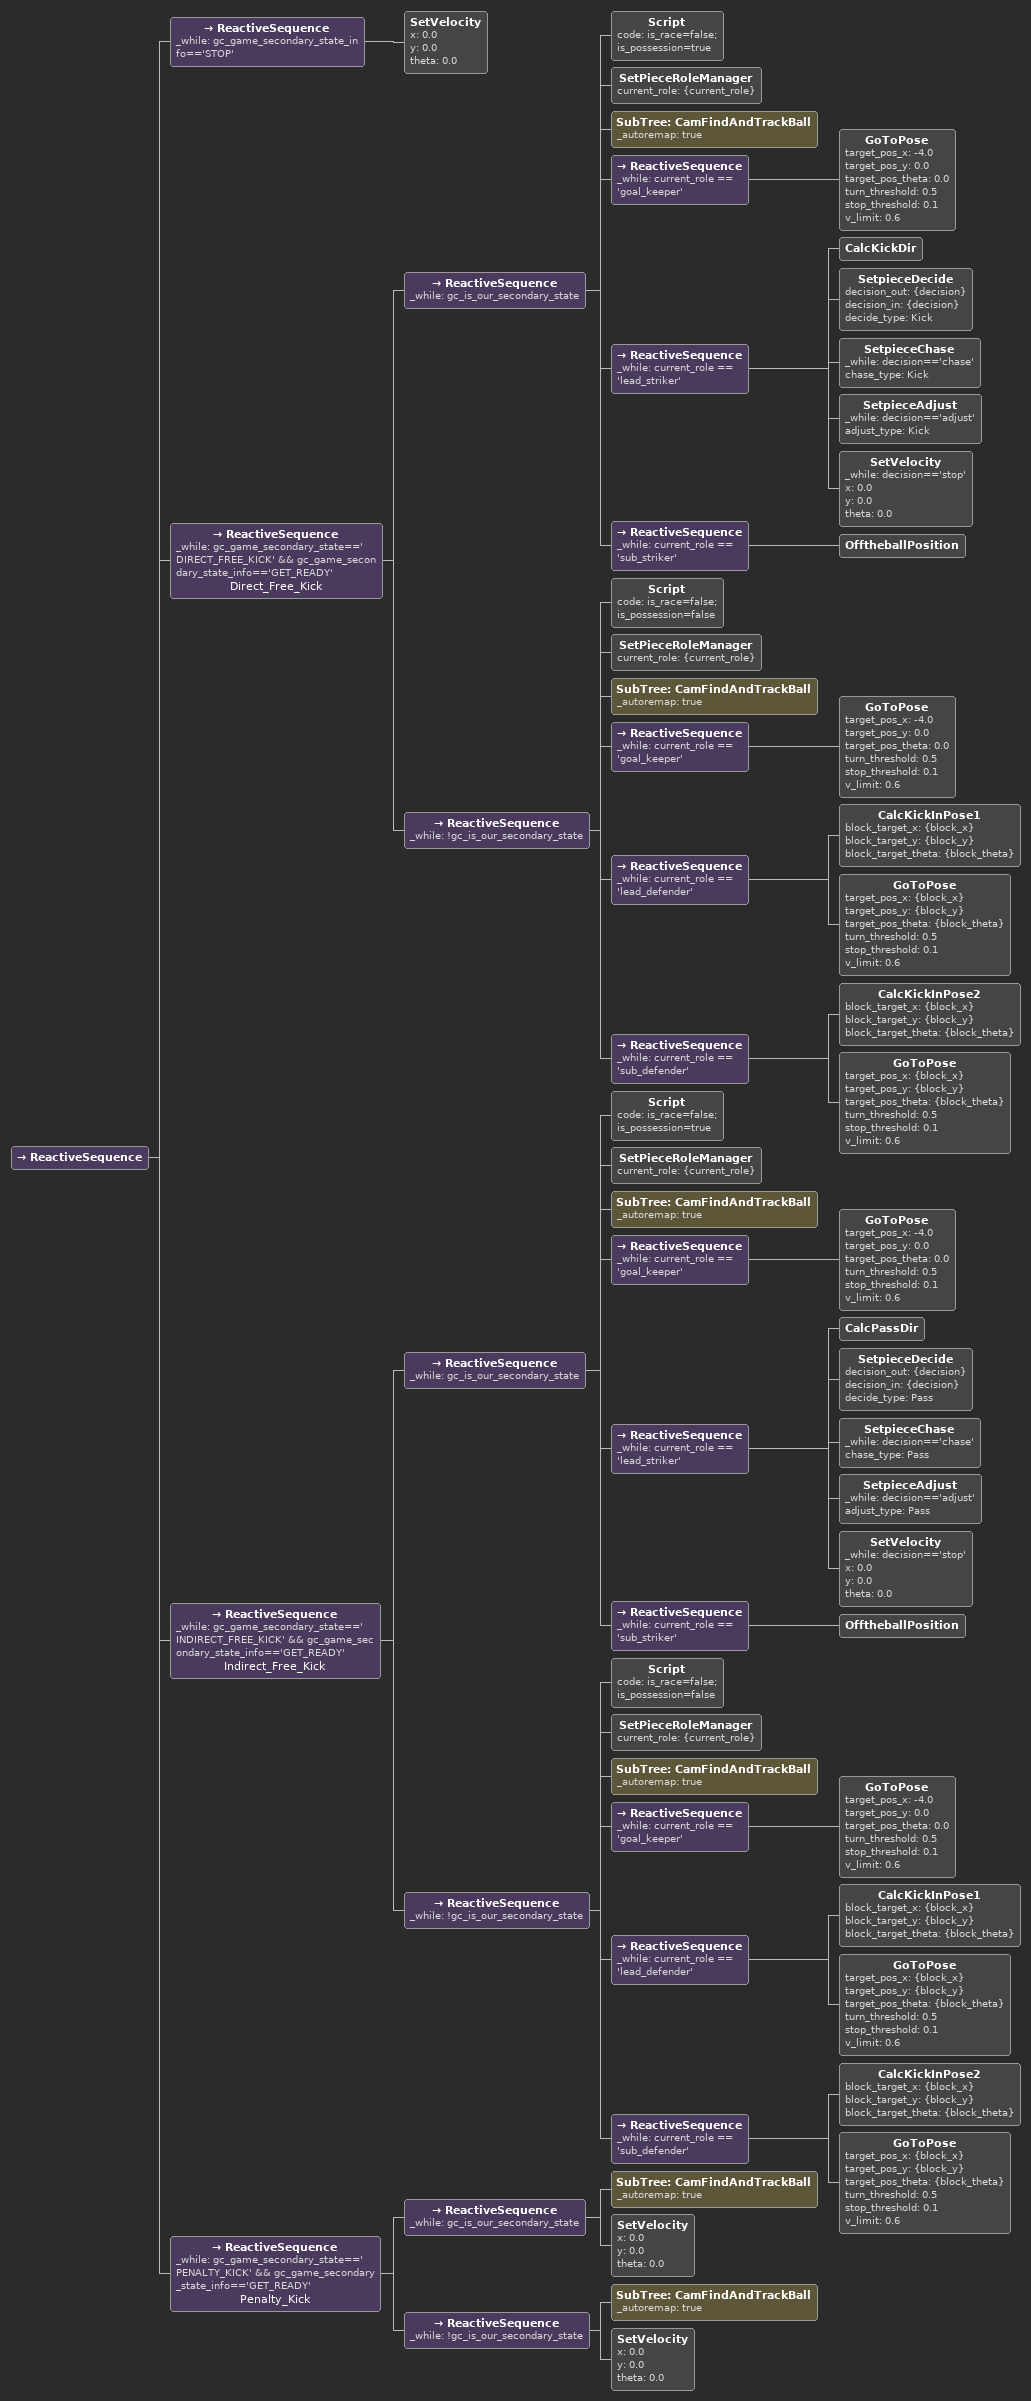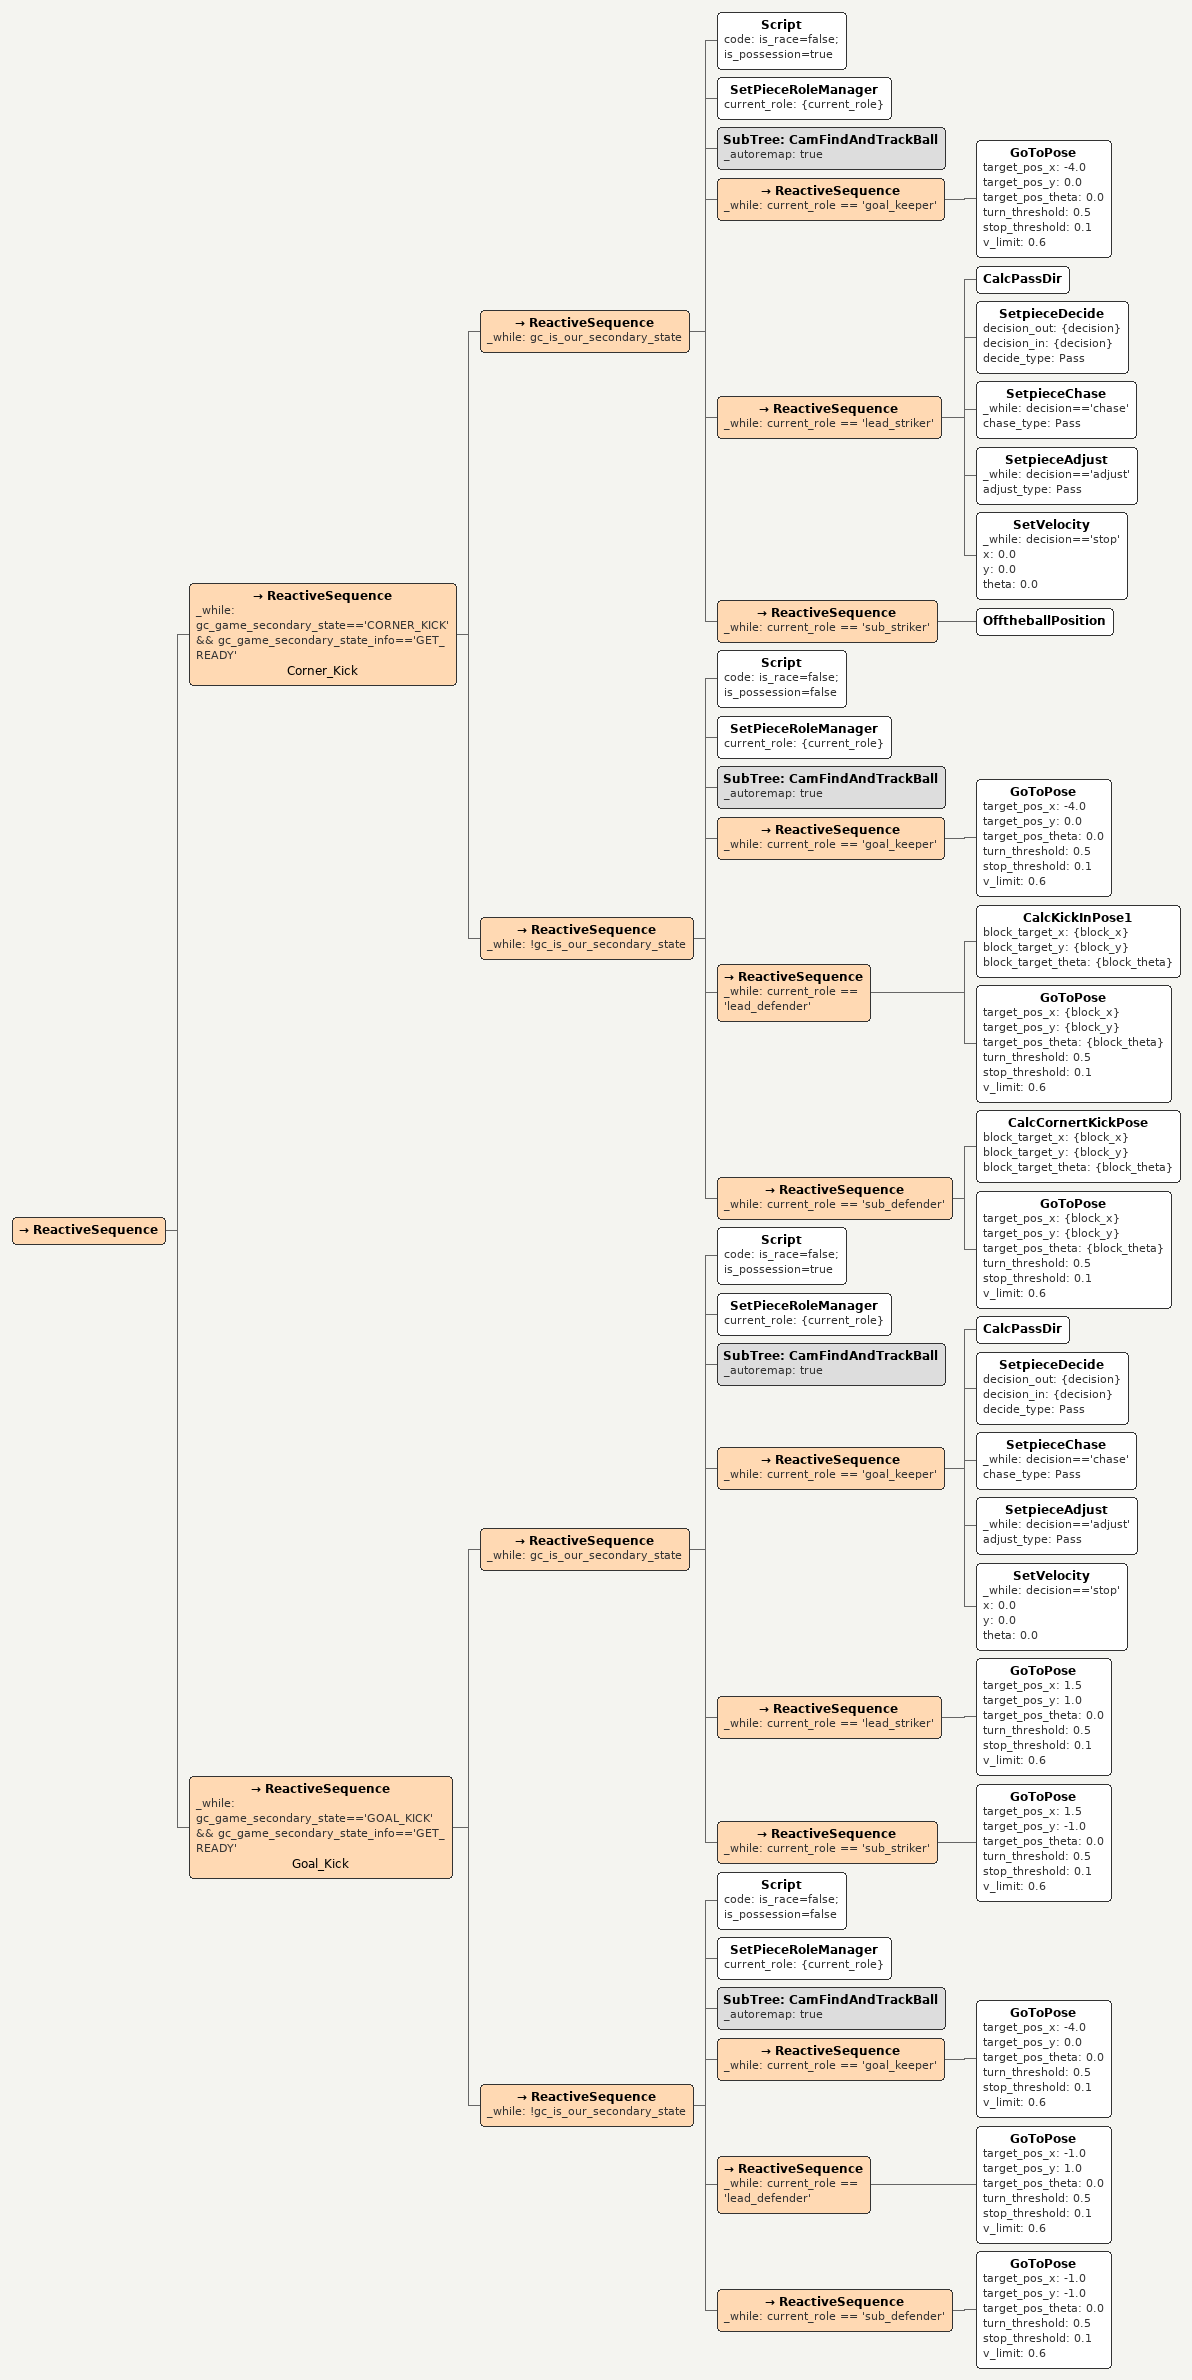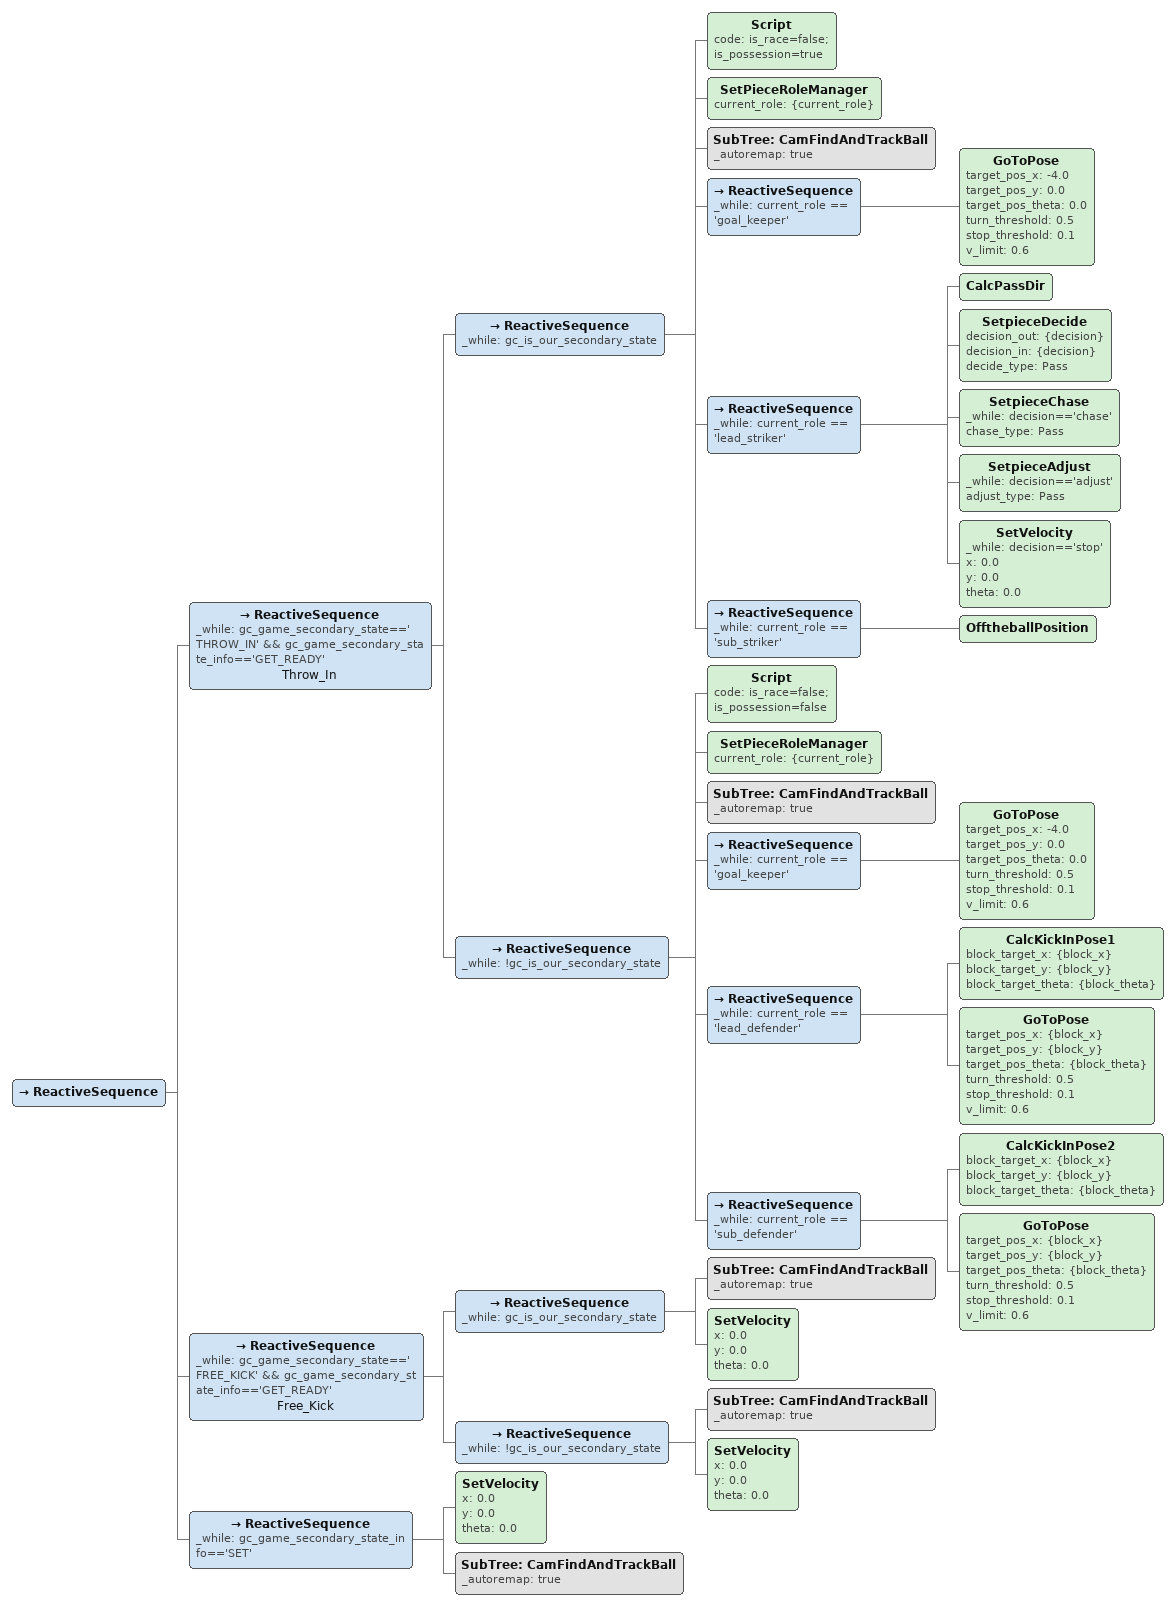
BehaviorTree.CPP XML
<ReactiveSequence>
  <!-- 자기 위치 추정 -->

    <!-- STOP -->
    <ReactiveSequence _while="gc_game_secondary_state_info=='STOP'">
        <SetVelocity x="0.0" y="0.0" theta="0.0"/>
    </ReactiveSequence>

    <!-- GET_READY -->

    <!-- 3.. Direct_Free_Kick -->
    <ReactiveSequence _while="gc_game_secondary_state=='DIRECT_FREE_KICK' &amp;&amp; gc_game_secondary_state_info=='GET_READY'" name="Direct_Free_Kick">
        <ReactiveSequence _while="gc_is_our_secondary_state">
            <Script code="is_race=false; is_possession=true"/>
            <SetPieceRoleManager current_role="{current_role}"/>
            <SubTree ID="CamFindAndTrackBall" _autoremap="true"/>
            <ReactiveSequence _while="current_role == 'goal_keeper'">
                <GoToPose target_pos_x="-4.0" target_pos_y="0.0" target_pos_theta="0.0" turn_threshold="0.5" stop_threshold="0.1" v_limit="0.6"/>
            </ReactiveSequence>
            <ReactiveSequence _while="current_role == 'lead_striker'">
                <CalcKickDir/>
                <SetpieceDecide decision_out="{decision}" decision_in="{decision}" decide_type="Kick"/>
                <SetpieceChase _while="decision=='chase'" chase_type="Kick"/>
                <SetpieceAdjust _while="decision=='adjust'" adjust_type="Kick"/>
                <SetVelocity _while="decision=='stop'" x="0.0" y="0.0" theta="0.0"/>
            </ReactiveSequence>
            <ReactiveSequence _while="current_role == 'sub_striker'">
                <OfftheballPosition/>
            </ReactiveSequence>
        </ReactiveSequence>

        <ReactiveSequence _while="!gc_is_our_secondary_state">
            <Script code="is_race=false; is_possession=false"/>
            <SetPieceRoleManager current_role="{current_role}"/>
            <SubTree ID="CamFindAndTrackBall" _autoremap="true"/>
             <ReactiveSequence _while="current_role == 'goal_keeper'">
                <GoToPose target_pos_x="-4.0" target_pos_y="0.0" target_pos_theta="0.0" turn_threshold="0.5" stop_threshold="0.1" v_limit="0.6"/>
            </ReactiveSequence>
            <ReactiveSequence _while="current_role == 'lead_defender'">
                <CalcKickInPose1 block_target_x="{block_x}" block_target_y="{block_y}" block_target_theta="{block_theta}"/>
                <GoToPose target_pos_x="{block_x}" target_pos_y="{block_y}" target_pos_theta="{block_theta}" turn_threshold="0.5" stop_threshold="0.1" v_limit="0.6"/>
            </ReactiveSequence>
            <ReactiveSequence _while="current_role == 'sub_defender'">
                <CalcKickInPose2 block_target_x="{block_x}" block_target_y="{block_y}" block_target_theta="{block_theta}"/>
                <GoToPose target_pos_x="{block_x}" target_pos_y="{block_y}" target_pos_theta="{block_theta}" turn_threshold="0.5" stop_threshold="0.1" v_limit="0.6"/>
            </ReactiveSequence>
        </ReactiveSequence>
    </ReactiveSequence>

    <!-- 4. Indirect_Free_Kick -->
    <ReactiveSequence _while="gc_game_secondary_state=='INDIRECT_FREE_KICK' &amp;&amp; gc_game_secondary_state_info=='GET_READY'" name="Indirect_Free_Kick">
        <ReactiveSequence _while="gc_is_our_secondary_state">
            <Script code="is_race=false; is_possession=true"/>
            <SetPieceRoleManager current_role="{current_role}"/>
            <SubTree ID="CamFindAndTrackBall" _autoremap="true"/>
            <ReactiveSequence _while="current_role == 'goal_keeper'">
                <GoToPose target_pos_x="-4.0" target_pos_y="0.0" target_pos_theta="0.0" turn_threshold="0.5" stop_threshold="0.1" v_limit="0.6"/>
            </ReactiveSequence>
            <ReactiveSequence _while="current_role == 'lead_striker'">
                <CalcPassDir/>
                <SetpieceDecide decision_out="{decision}" decision_in="{decision}" decide_type="Pass"/>
                <SetpieceChase _while="decision=='chase'" chase_type="Pass"/>
                <SetpieceAdjust _while="decision=='adjust'" adjust_type="Pass"/>
                <SetVelocity _while="decision=='stop'" x="0.0" y="0.0" theta="0.0"/>
            </ReactiveSequence>
            <ReactiveSequence _while="current_role == 'sub_striker'">
                <OfftheballPosition/>
            </ReactiveSequence>
        </ReactiveSequence>

        <ReactiveSequence _while="!gc_is_our_secondary_state">
            <Script code="is_race=false; is_possession=false"/>
            <SetPieceRoleManager current_role="{current_role}"/>
            <SubTree ID="CamFindAndTrackBall" _autoremap="true"/>
            <ReactiveSequence _while="current_role == 'goal_keeper'">
                <GoToPose target_pos_x="-4.0" target_pos_y="0.0" target_pos_theta="0.0" turn_threshold="0.5" stop_threshold="0.1" v_limit="0.6"/>
            </ReactiveSequence>
            <ReactiveSequence _while="current_role == 'lead_defender'">
                <CalcKickInPose1 block_target_x="{block_x}" block_target_y="{block_y}" block_target_theta="{block_theta}"/>
                <GoToPose target_pos_x="{block_x}" target_pos_y="{block_y}" target_pos_theta="{block_theta}" turn_threshold="0.5" stop_threshold="0.1" v_limit="0.6"/>
            </ReactiveSequence>
            <ReactiveSequence _while="current_role == 'sub_defender'">
                <CalcKickInPose2 block_target_x="{block_x}" block_target_y="{block_y}" block_target_theta="{block_theta}"/>
                <GoToPose target_pos_x="{block_x}" target_pos_y="{block_y}" target_pos_theta="{block_theta}" turn_threshold="0.5" stop_threshold="0.1" v_limit="0.6"/>
            </ReactiveSequence>
        </ReactiveSequence>
    </ReactiveSequence>

    <!-- 5. Penalty_Kick -->
    <ReactiveSequence _while="gc_game_secondary_state=='PENALTY_KICK' &amp;&amp; gc_game_secondary_state_info=='GET_READY'" name="Penalty_Kick">
        <ReactiveSequence _while="gc_is_our_secondary_state">
            <SubTree ID="CamFindAndTrackBall" _autoremap="true"/>
            <SetVelocity x="0.0" y="0.0" theta="0.0"/>
        </ReactiveSequence>

        <ReactiveSequence _while="!gc_is_our_secondary_state">
            <SubTree ID="CamFindAndTrackBall" _autoremap="true"/>
            <SetVelocity x="0.0" y="0.0" theta="0.0"/>
        </ReactiveSequence>
    </ReactiveSequence>

</ReactiveSequence>

<ReactiveSequence>
  <!-- 6. Corner_Kick -->
    <ReactiveSequence _while="gc_game_secondary_state=='CORNER_KICK' &amp;&amp; gc_game_secondary_state_info=='GET_READY'" name="Corner_Kick">
        <ReactiveSequence _while="gc_is_our_secondary_state">
            <Script code="is_race=false; is_possession=true"/>
            <SetPieceRoleManager current_role="{current_role}"/>
            <SubTree ID="CamFindAndTrackBall" _autoremap="true"/>
            <ReactiveSequence _while="current_role == 'goal_keeper'">
                <GoToPose target_pos_x="-4.0" target_pos_y="0.0" target_pos_theta="0.0" turn_threshold="0.5" stop_threshold="0.1" v_limit="0.6"/>
            </ReactiveSequence>
            <ReactiveSequence _while="current_role == 'lead_striker'">
                <CalcPassDir/>
                <SetpieceDecide decision_out="{decision}" decision_in="{decision}" decide_type="Pass"/>
                <SetpieceChase _while="decision=='chase'" chase_type="Pass"/>
                <SetpieceAdjust _while="decision=='adjust'" adjust_type="Pass"/>
                <SetVelocity _while="decision=='stop'" x="0.0" y="0.0" theta="0.0"/>
            </ReactiveSequence>
            <ReactiveSequence _while="current_role == 'sub_striker'">
                <OfftheballPosition/>
            </ReactiveSequence>
        </ReactiveSequence>

        <ReactiveSequence _while="!gc_is_our_secondary_state">
            <Script code="is_race=false; is_possession=false"/>
            <SetPieceRoleManager current_role="{current_role}"/>
            <SubTree ID="CamFindAndTrackBall" _autoremap="true"/>
            <ReactiveSequence _while="current_role == 'goal_keeper'">
                <GoToPose target_pos_x="-4.0" target_pos_y="0.0" target_pos_theta="0.0" turn_threshold="0.5" stop_threshold="0.1" v_limit="0.6"/>
            </ReactiveSequence>
            <ReactiveSequence _while="current_role == 'lead_defender'">
                <CalcKickInPose1 block_target_x="{block_x}" block_target_y="{block_y}" block_target_theta="{block_theta}"/>
                <GoToPose target_pos_x="{block_x}" target_pos_y="{block_y}" target_pos_theta="{block_theta}" turn_threshold="0.5" stop_threshold="0.1" v_limit="0.6"/>
            </ReactiveSequence>
            <ReactiveSequence _while="current_role == 'sub_defender'">
                <CalcCornertKickPose block_target_x="{block_x}" block_target_y="{block_y}" block_target_theta="{block_theta}"/>
                <GoToPose target_pos_x="{block_x}" target_pos_y="{block_y}" target_pos_theta="{block_theta}" turn_threshold="0.5" stop_threshold="0.1" v_limit="0.6"/>
            </ReactiveSequence>
        </ReactiveSequence>
    </ReactiveSequence>

    <!-- 7. Goal_Kick -->
    <ReactiveSequence _while="gc_game_secondary_state=='GOAL_KICK' &amp;&amp; gc_game_secondary_state_info=='GET_READY'" name="Goal_Kick">
        <ReactiveSequence _while="gc_is_our_secondary_state">
            <Script code="is_race=false; is_possession=true"/>
            <SetPieceRoleManager current_role="{current_role}"/>
            <SubTree ID="CamFindAndTrackBall" _autoremap="true"/>
            <ReactiveSequence _while="current_role == 'goal_keeper'">
                <CalcPassDir/>
                <SetpieceDecide decision_out="{decision}" decision_in="{decision}" decide_type="Pass"/>
                <SetpieceChase _while="decision=='chase'" chase_type="Pass"/>
                <SetpieceAdjust _while="decision=='adjust'" adjust_type="Pass"/>
                <SetVelocity _while="decision=='stop'" x="0.0" y="0.0" theta="0.0"/>
            </ReactiveSequence>
            <ReactiveSequence _while="current_role == 'lead_striker'">
                <GoToPose target_pos_x="1.5" target_pos_y="1.0" target_pos_theta="0.0" turn_threshold="0.5" stop_threshold="0.1" v_limit="0.6"/>
            </ReactiveSequence>
            <ReactiveSequence _while="current_role == 'sub_striker'">
                <GoToPose target_pos_x="1.5" target_pos_y="-1.0" target_pos_theta="0.0" turn_threshold="0.5" stop_threshold="0.1" v_limit="0.6"/>
            </ReactiveSequence>
        </ReactiveSequence>

        <ReactiveSequence _while="!gc_is_our_secondary_state">
            <Script code="is_race=false; is_possession=false"/>
            <SetPieceRoleManager current_role="{current_role}"/>
            <SubTree ID="CamFindAndTrackBall" _autoremap="true"/>
            <ReactiveSequence _while="current_role == 'goal_keeper'">
                <GoToPose target_pos_x="-4.0" target_pos_y="0.0" target_pos_theta="0.0" turn_threshold="0.5" stop_threshold="0.1" v_limit="0.6"/>
            </ReactiveSequence>
            <ReactiveSequence _while="current_role == 'lead_defender'">
                <GoToPose target_pos_x="-1.0" target_pos_y="1.0" target_pos_theta="0.0" turn_threshold="0.5" stop_threshold="0.1" v_limit="0.6"/>
            </ReactiveSequence>
            <ReactiveSequence _while="current_role == 'sub_defender'">
                <GoToPose target_pos_x="-1.0" target_pos_y="-1.0" target_pos_theta="0.0" turn_threshold="0.5" stop_threshold="0.1" v_limit="0.6"/>
            </ReactiveSequence>
        </ReactiveSequence>
    </ReactiveSequence>

</ReactiveSequence>

<ReactiveSequence>
  <!-- 8. Throw_In -->
    <ReactiveSequence _while="gc_game_secondary_state=='THROW_IN' &amp;&amp; gc_game_secondary_state_info=='GET_READY'" name="Throw_In">
        <ReactiveSequence _while="gc_is_our_secondary_state">
            <Script code="is_race=false; is_possession=true"/>
            <SetPieceRoleManager current_role="{current_role}"/>
            <SubTree ID="CamFindAndTrackBall" _autoremap="true"/>
            <ReactiveSequence _while="current_role == 'goal_keeper'">
                <GoToPose target_pos_x="-4.0" target_pos_y="0.0" target_pos_theta="0.0" turn_threshold="0.5" stop_threshold="0.1" v_limit="0.6"/>
            </ReactiveSequence>
            <ReactiveSequence _while="current_role == 'lead_striker'">
                <CalcPassDir/>
                <SetpieceDecide decision_out="{decision}" decision_in="{decision}" decide_type="Pass"/>
                <SetpieceChase _while="decision=='chase'" chase_type="Pass"/>
                <SetpieceAdjust _while="decision=='adjust'" adjust_type="Pass"/>
                <SetVelocity _while="decision=='stop'" x="0.0" y="0.0" theta="0.0"/>
            </ReactiveSequence>
            <ReactiveSequence _while="current_role == 'sub_striker'">
                <OfftheballPosition/>
            </ReactiveSequence>
        </ReactiveSequence>

        <ReactiveSequence _while="!gc_is_our_secondary_state">
            <Script code="is_race=false; is_possession=false"/>
            <SetPieceRoleManager current_role="{current_role}"/>
            <SubTree ID="CamFindAndTrackBall" _autoremap="true"/>
            <ReactiveSequence _while="current_role == 'goal_keeper'">
                <GoToPose target_pos_x="-4.0" target_pos_y="0.0" target_pos_theta="0.0" turn_threshold="0.5" stop_threshold="0.1" v_limit="0.6"/>
            </ReactiveSequence>
            <ReactiveSequence _while="current_role == 'lead_defender'">
                <CalcKickInPose1 block_target_x="{block_x}" block_target_y="{block_y}" block_target_theta="{block_theta}"/>
                <GoToPose target_pos_x="{block_x}" target_pos_y="{block_y}" target_pos_theta="{block_theta}" turn_threshold="0.5" stop_threshold="0.1" v_limit="0.6"/>
            </ReactiveSequence>
            <ReactiveSequence _while="current_role == 'sub_defender'">
                <CalcKickInPose2 block_target_x="{block_x}" block_target_y="{block_y}" block_target_theta="{block_theta}"/>
                <GoToPose target_pos_x="{block_x}" target_pos_y="{block_y}" target_pos_theta="{block_theta}" turn_threshold="0.5" stop_threshold="0.1" v_limit="0.6"/>
            </ReactiveSequence>
        </ReactiveSequence>
    </ReactiveSequence>

    <!-- 9. Free_Kick (default) -->
    <ReactiveSequence _while="gc_game_secondary_state=='FREE_KICK' &amp;&amp; gc_game_secondary_state_info=='GET_READY'" name="Free_Kick">
        <ReactiveSequence _while="gc_is_our_secondary_state">
            <SubTree ID="CamFindAndTrackBall" _autoremap="true"/>
            <SetVelocity x="0.0" y="0.0" theta="0.0"/>
        </ReactiveSequence>

        <ReactiveSequence _while="!gc_is_our_secondary_state">
            <SubTree ID="CamFindAndTrackBall" _autoremap="true"/>
            <SetVelocity x="0.0" y="0.0" theta="0.0"/>
        </ReactiveSequence>
    </ReactiveSequence>

    <!-- SET -->
    <ReactiveSequence _while="gc_game_secondary_state_info=='SET'">
        <SetVelocity x="0.0" y="0.0" theta="0.0"/>
        <SubTree ID="CamFindAndTrackBall" _autoremap="true"/>
    </ReactiveSequence>

</ReactiveSequence>
